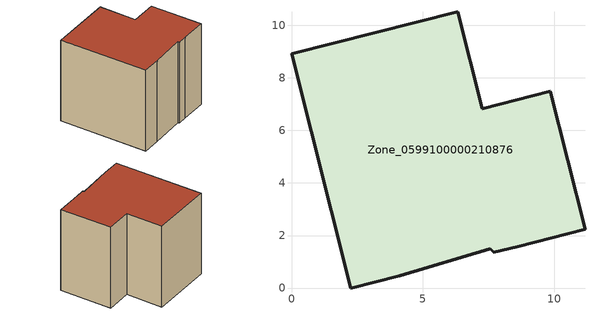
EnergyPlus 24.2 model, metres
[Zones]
Zone_0599100000210876
 floor ground (C_G): 8.59,1.58 7.69,1.36 7.57,1.5 4.12,0.46 2.26,0 0,8.93 6.33,10.51 7.26,6.83 9.84,7.49 11.17,2.24 z0
 wall outside (C_F): 2.26,0 4.12,0.46 7.57,1.5 7.69,1.36 8.59,1.58 11.17,2.24 9.84,7.49 7.26,6.83 6.33,10.51 0,8.93 2.26,0 z0:8.73
 roof outside (C_R): 7.69,1.36 8.59,1.58 11.17,2.24 9.84,7.49 7.26,6.83 6.33,10.51 0,8.93 2.26,0 4.12,0.46 7.57,1.5 z8.73
[BUILDING]
Pand.0599100000210876: North Axis=0; Terrain=City; Loads Convergence Tolerance Value=0.04; Temperature Convergence Tolerance Value=0.4; Solar Distribution=FullExterior; Maximum Number of Warmup Days=25; Minimum Number of Warmup Days=1
[Site:Location]
Rotterdam.The.Hague.AP_ZH_NLD Design_Conditions: Latitude=51.96; Longitude=4.45; Time Zone=1; Elevation=-4.5
[SITE:GROUNDTEMPERATURE:BUILDINGSURFACE]
18, 18, 18, 18, 18, 18, 18, 18, 18, 18, 18, 18
[MATERIAL] Thermal Absorptance=0.9; Solar Absorptance=0.7; Visible Absorptance=0.7
Name | Roughness | Thickness | Conductivity | Density | Specific Heat
G.TC.1965-1974 | MediumSmooth | 0.15 | 0.882353 | 540 | 1210
F.TC.1965-1974 | Rough | 0.3 | 0.697674 | 1920 | 840
R.TC.1965-1974 | MediumRough | 0.2 | 0.232558 | 1500 | 1000
[CONSTRUCTION]
C_G: G.TC.1965-1974
C_F: F.TC.1965-1974
C_R: R.TC.1965-1974
[ZONE]
Zone_0599100000210876: Type=1; Multiplier=1; Ceiling Height=Autocalculate; Volume=Autocalculate; Floor Area=autocalculate; Part of Total Floor Area=Yes
[ZONEINFILTRATION:DESIGNFLOWRATE]
Infil_Zone_0599100000210876: Zone or ZoneList or Space or SpaceList=Zone_0599100000210876; Schedule=AlwaysOn; Design Flow Rate Calculation Method=Flow/Area; Flow Rate per Floor Area=0.003; Constant Term Coefficient=1; Temperature Term Coefficient=0; Velocity Term Coefficient=0; Velocity Squared Term Coefficient=0
[HVACTEMPLATE:ZONE:IDEALLOADSAIRSYSTEM]
Zone_0599100000210876: Maximum Heating Supply Air Temperature=50; Minimum Cooling Supply Air Temperature=13; Maximum Heating Supply Air Humidity Ratio=0.0156; Minimum Cooling Supply Air Humidity Ratio=0.0077; Heating Limit=NoLimit; Cooling Limit=NoLimit; Dehumidification Control Type=ConstantSensibleHeatRatio; Cooling Sensible Heat Ratio=0.7; Dehumidification Setpoint=60; Humidification Control Type=None; Humidification Setpoint=30; Outdoor Air Method=None; Outdoor Air Flow Rate per Person=0.00944; Outdoor Air Flow Rate per Zone Floor Area=0; Outdoor Air Flow Rate per Zone=0; Demand Controlled Ventilation Type=None; Outdoor Air Economizer Type=NoEconomizer; Heat Recovery Type=None; Sensible Heat Recovery Effectiveness=0.7; Latent Heat Recovery Effectiveness=0.65
[ZONECONTROL:THERMOSTAT]
ThermostatControl_Zone_0599100000210876: Zone or ZoneList=Zone_0599100000210876; Control Type Schedule=DualSetpointControlType; Control 1=Thermostat_Zone_0599100000210876; Temperature Difference Between Cutout And Setpoint=0
[THERMOSTATSETPOINT:DUALSETPOINT]
Thermostat_Zone_0599100000210876: Heating Setpoint Temperature Schedule=HeatingSetpoint_Zone_0599100000210876; Cooling Setpoint Temperature Schedule=CoolingSetpoint_Zone_0599100000210876
[SCHEDULE:COMPACT]
HeatingSetpoint_Zone_0599100000210876: Through: 12/31, For: AllDays, Until: 24:00, 21
CoolingSetpoint_Zone_0599100000210876: Through: 12/31, For: AllDays, Until: 24:00, 24
DualSetpointControlType: Through: 12/31, For: AllDays, Until: 24:00, 4
AlwaysOn: Through: 12/31, For: AllDays, Until: 24:00, 1
